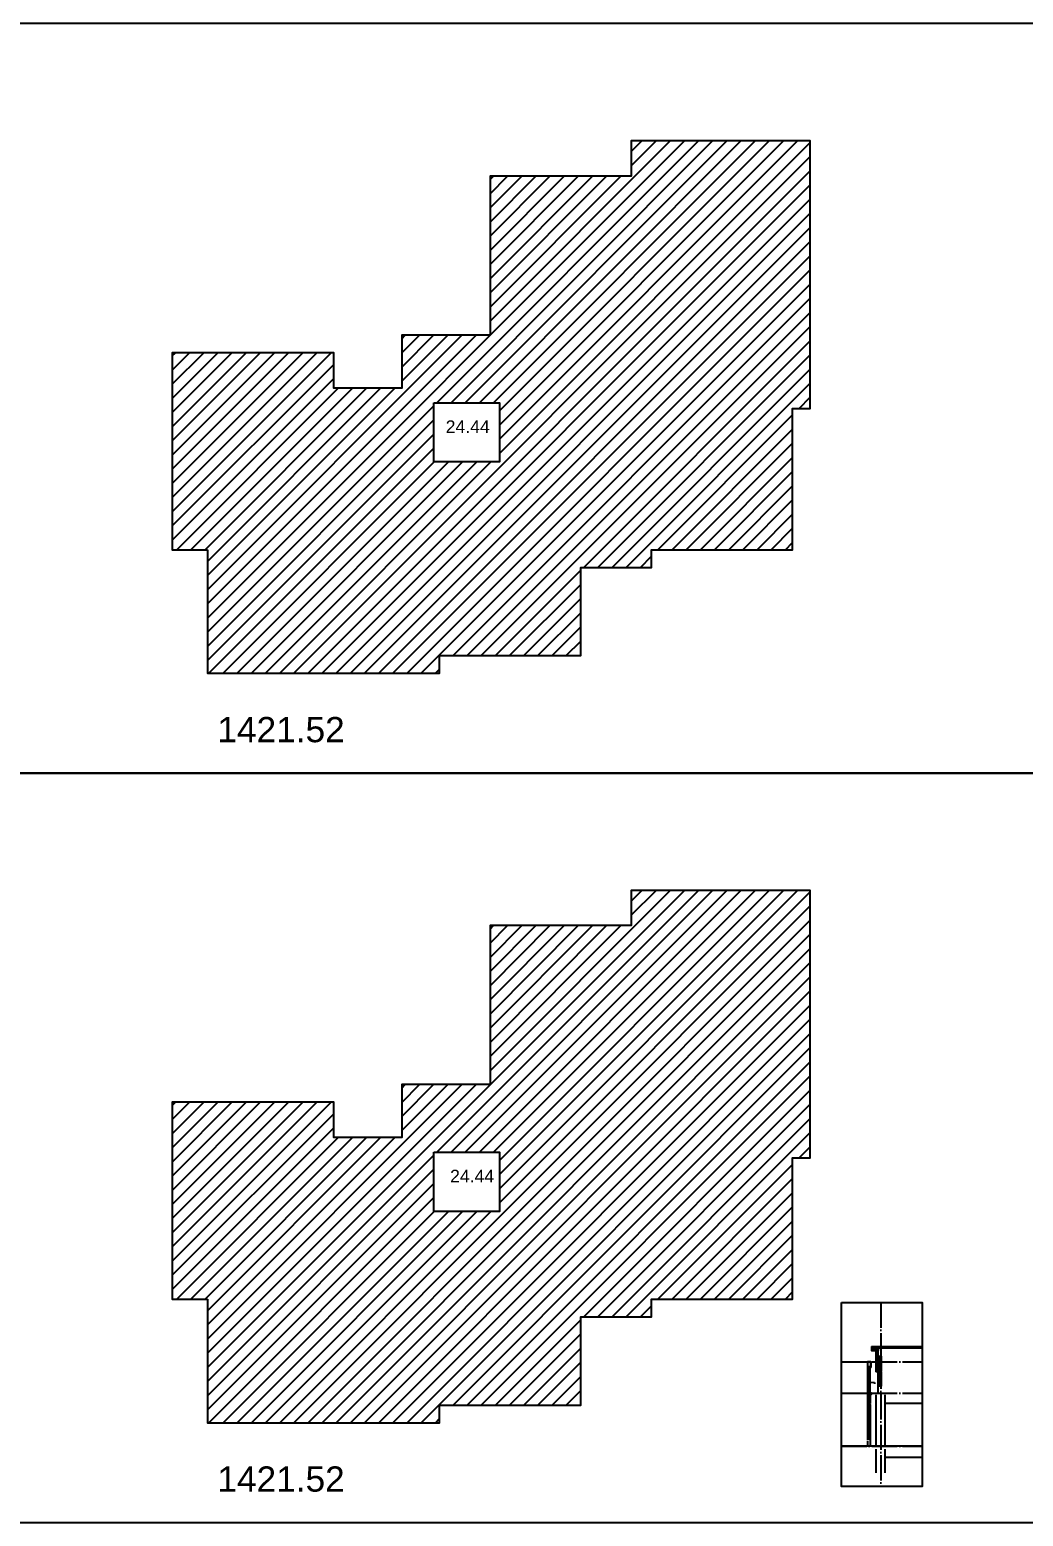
# Model space of a CAD drawing. Extents: x -292644 to 263613, y -713695 to 491457.
# Drawn here: x -99013 to -20198, y 46989 to 164811 of the extents above; entities that cross this region are included whole.
import ezdxf

# ---------------------------------------------------------------- set-up
doc = ezdxf.new("R2010")
doc.units = 0
doc.header["$LTSCALE"] = 1000
doc.header["$MEASUREMENT"] = 0
for name, pattern in [('X-104 8#10#平面_t3$0$104-1112 结构$0$$AUDIT_BAD_LTYPE1', [0]), ('X-104 8#10#平面_t3$0$104-6 轴网$0$DOTE', [2.42, 2, -0.2, 0.02, -0.2]), ('X-104 8#10#平面_t3$0$109-34 轴网$0$L1$0$$AUDIT_BAD_LTYPE1', [0])]:
    doc.linetypes.add(name, pattern=pattern)
doc.layers.get('0').update_dxf_attribs({"linetype": 'CONTINUOUS'})
doc.layers.add('X-104 8#10#平面_t3$0$04-不打印_辅助线', color=165, linetype='CONTINUOUS', plot=False)
for name, color, linetype in [('X-104 8#10#平面_t3$0$104-6 轴网$0$A_AXIS-轴线', 36, 'X-104 8#10#平面_t3$0$104-6 轴网$0$DOTE'), ('X-104 8#10#平面_t3$0$A-C_窗', 140, 'CONTINUOUS'), ('X-104 8#10#平面_t3$0$A-D_龙骨', 152, 'CONTINUOUS'), ('X-104 8#10#平面_t3$0$A-TECH_结构', 21, 'CONTINUOUS'), ('X-104 8#10#平面_t3$0$A-金属背板', 30, 'CONTINUOUS'), ('X-104 8#10#平面_t3$0$D_铝板', 181, 'CONTINUOUS'), ('X-104 8#10#平面_t3$0$EH_石材', 116, 'CONTINUOUS')]:
    doc.layers.add(name, color=color, linetype=linetype)
doc.styles.add('X-104 8#10#平面_t3$0$Arial', font='arial.ttf', dxfattribs={"width": 0.75, "height": 2.5})

# ---------------------------------------------------------------- blocks, each defined once
blk = doc.blocks.new('X-104 8#10#平面_t3$0$kyuhtr')
at = {"const_width": 20}
blk.add_lwpolyline([(50, 0), (0, 0)], dxfattribs=at)
blk.add_lwpolyline([(50, -30), (200, -30), (200, 30), (50, 30)], close=True)
blk = doc.blocks.new('X-104 8#10#平面_t3')
at = {"layer": 'X-104 8#10#平面_t3$0$04-不打印_辅助线'}
h = blk.add_hatch(dxfattribs=at)
h.set_pattern_fill('ANSI31', color=256, scale=500)
h.set_pattern_definition([(45, (0, 59400), (-561.266, 561.266), [])])
h.paths.add_polyline_path([(-37100, 156000), (-51300, 156000), (-51300, 153200), (-62500, 153200), (-62500, 140600), (-69500, 140600), (-69500, 136400), (-74900, 136400), (-74900, 139200), (-87700, 139200), (-87700, 123600), (-84900, 123600), (-84900, 113800), (-66500, 113800), (-66500, 115200), (-55300, 115200), (-55300, 122200), (-49700, 122200), (-49700, 123600), (-38500, 123600), (-38500, 134800), (-37100, 134800)])
h.paths.add_polyline_path([(-61750, 135250), (-61750, 130550), (-66950, 130550), (-66950, 135250)], flags=16)
h.paths.add_polyline_path([(-65922, 132578), (-61915, 132578), (-61915, 134109), (-65922, 134109)], flags=0)
h = blk.add_hatch(dxfattribs=at)
h.set_pattern_fill('ANSI31', color=256, scale=500)
h.set_pattern_definition([(45, (0, 0), (-561.266, 561.266), [])])
h.paths.add_polyline_path([(-62500, 81200), (-69500, 81200), (-69500, 77000), (-74900, 77000), (-74900, 79800), (-87700, 79800), (-87700, 64200), (-84900, 64200), (-84900, 54400), (-66500, 54400), (-66500, 55800), (-55300, 55800), (-55300, 62800), (-49700, 62800), (-49700, 64200), (-38500, 64200), (-38500, 75400), (-37100, 75400), (-37100, 96600), (-51300, 96600), (-51300, 93800), (-62500, 93800)])
h.paths.add_polyline_path([(-61750, 75850), (-61750, 71150), (-66950, 71150), (-66950, 75850)], flags=16)
h.paths.add_polyline_path([(-65917, 73199), (-61919, 73199), (-61919, 74705), (-65917, 74705)], flags=8)
at = {"color": 2}
for p, q in [((-31643, 58839), (-31443, 58839)), ((-28220, 52539), (-34621, 52539))]:
    blk.add_line(p, q, dxfattribs=at)
for points in [[(-34621, 63927), (-28220, 63927), (-28220, 49337), (-34621, 49337)], [(-31643, 58539), (-31443, 58539), (-31443, 59639), (-31643, 59639)], [(-31643, 57339), (-31443, 57339), (-31443, 58439), (-31643, 58439)], [(-32243, 56739), (-32343, 56739), (-32343, 56679), (-32243, 56679)]]:
    blk.add_lwpolyline(points, close=True, dxfattribs=at)
at = {"layer": 'X-104 8#10#平面_t3$0$04-不打印_辅助线'}
for points in [[(-102650, 105900), (-18550, 105900), (-18550, 165300), (-102650, 165300)], [(-102650, 46500), (-18550, 46500), (-18550, 105900), (-102650, 105900)]]:
    blk.add_lwpolyline(points, close=True, dxfattribs=at)
at = {"layer": 'X-104 8#10#平面_t3$0$04-不打印_辅助线', "color": 1}
for points in [[(-84900, 123600), (-84900, 113800), (-66500, 113800), (-66500, 115200), (-55300, 115200), (-55300, 122200), (-49700, 122200), (-49700, 123600), (-38500, 123600), (-38500, 134800), (-37100, 134800), (-37100, 156000), (-51300, 156000), (-51300, 153200), (-62500, 153200), (-62500, 140600), (-69500, 140600), (-69500, 136400), (-74900, 136400), (-74900, 139200), (-87700, 139200), (-87700, 123600)], [(-66950, 135250), (-61750, 135250), (-61750, 130550), (-66950, 130550)], [(-84900, 64200), (-84900, 54400), (-66500, 54400), (-66500, 55800), (-55300, 55800), (-55300, 62800), (-49700, 62800), (-49700, 64200), (-38500, 64200), (-38500, 75400), (-37100, 75400), (-37100, 96600), (-51300, 96600), (-51300, 93800), (-62500, 93800), (-62500, 81200), (-69500, 81200), (-69500, 77000), (-74900, 77000), (-74900, 79800), (-87700, 79800), (-87700, 64200)], [(-66950, 75850), (-61750, 75850), (-61750, 71150), (-66950, 71150)]]:
    blk.add_lwpolyline(points, close=True, dxfattribs=at)
at = {"layer": 'X-104 8#10#平面_t3$0$04-不打印_辅助线', "linetype": 'X-104 8#10#平面_t3$0$109-34 轴网$0$L1$0$$AUDIT_BAD_LTYPE1'}
for points in [[(-66950, 135250), (-61750, 135250), (-61750, 130550), (-66950, 130550)], [(-66950, 75850), (-61750, 75850), (-61750, 71150), (-66950, 71150)]]:
    blk.add_lwpolyline(points, close=True, dxfattribs=at)
at = {"layer": 'X-104 8#10#平面_t3$0$04-不打印_辅助线', "color": 5}
blk.add_lwpolyline([(-66950, 75850), (-61750, 75850), (-61750, 71150), (-66950, 71150)], close=True, dxfattribs=at)
at = {"layer": 'X-104 8#10#平面_t3$0$104-6 轴网$0$A_AXIS-轴线'}
blk.add_line((-31493, 63927), (-31493, 49337), dxfattribs=at)
for points in [[(-34621, 59239), (-28220, 59239)], [(-34621, 56739), (-28220, 56739)], [(-34621, 52539), (-28220, 52539)]]:
    blk.add_lwpolyline(points, dxfattribs=at)
at = {"layer": 'X-104 8#10#平面_t3$0$A-C_窗'}
for p, q in [((-32543, 58809), (-32543, 54639)), ((-32493, 58779), (-32493, 54639)), ((-32343, 56739), (-32343, 58779)), ((-32543, 56839), (-32543, 56839)), ((-32343, 56679), (-32343, 55939)), ((-32343, 55839), (-32343, 54639)), ((-32543, 54639), (-32543, 53039)), ((-32493, 54639), (-32493, 53039)), ((-32343, 54639), (-32343, 52539)), ((-32543, 52979), (-32543, 52539))]:
    blk.add_line(p, q, dxfattribs=at)
at = {"layer": 'X-104 8#10#平面_t3$0$A-TECH_结构'}
for p, q in [((-28220, 55939), (-31193, 55939)), ((-28220, 51639), (-31193, 51639))]:
    blk.add_line(p, q, dxfattribs=at)
at = {"layer": 'X-104 8#10#平面_t3$0$A-TECH_结构', "linetype": 'X-104 8#10#平面_t3$0$109-34 轴网$0$L1$0$$AUDIT_BAD_LTYPE1'}
for points in [[(-66950, 135250), (-61750, 135250), (-61750, 130550), (-66950, 130550)], [(-66950, 75850), (-61750, 75850), (-61750, 71150), (-66950, 71150)]]:
    blk.add_lwpolyline(points, close=True, dxfattribs=at)
at = {"layer": 'X-104 8#10#平面_t3$0$A-TECH_结构'}
for points in [[(-31893, 56619), (-31893, 54639)], [(-31193, 56619), (-31193, 54639)], [(-31893, 54639), (-31893, 52539)], [(-31193, 54639), (-31193, 52539)], [(-31893, 52319), (-31893, 50439)], [(-31193, 52319), (-31193, 50439)]]:
    blk.add_lwpolyline(points, dxfattribs=at)
at = {"layer": 'X-104 8#10#平面_t3$0$A-金属背板'}
for p, q in [((-32463, 56739), (-32463, 57579)), ((-32463, 55839), (-32463, 56679))]:
    blk.add_line(p, q, dxfattribs=at)
at = {"layer": 'X-104 8#10#平面_t3$0$D_铝板'}
blk.add_lwpolyline([(-32303, 59206), (-32303, 58809), (-32343, 58809), (-32343, 58789), (-32283, 58789), (-32283, 59225), (-32543, 59239), (-32543, 58809), (-32523, 58809), (-32523, 59218)], close=True, dxfattribs=at)
for points in [[(-32343, 57609), (-31995, 57579), (-31995, 57579)], [(-31995, 57579), (-31995, 57477)]]:
    blk.add_lwpolyline(points, dxfattribs=at)
at = {"layer": 'X-104 8#10#平面_t3$0$EH_石材', "linetype": 'X-104 8#10#平面_t3$0$104-1112 结构$0$$AUDIT_BAD_LTYPE1'}
for p, q in [((-32243, 60449), (-28220, 60449)), ((-32243, 60439), (-28220, 60439)), ((-32243, 60339), (-28220, 60339)), ((-31743, 60119), (-31743, 56739)), ((-31743, 58439), (-31743, 56739))]:
    blk.add_line(p, q, dxfattribs=at)
for points in [[(-32243, 60449), (-32243, 60119), (-31743, 60119)], [(-32243, 60339), (-32243, 60219), (-31643, 60219)], [(-31893, 60119), (-31893, 58439)], [(-31743, 58439), (-31893, 58439)]]:
    blk.add_lwpolyline(points, dxfattribs=at)
at = {"layer": 'X-104 8#10#平面_t3$0$A-D_龙骨'}
for p in [(-32543, 58809), (-32543, 57609), (-32543, 56709), (-32543, 55809)]:
    blk.add_blockref('X-104 8#10#平面_t3$0$kyuhtr', p, dxfattribs=at)
at = {"layer": 'X-104 8#10#平面_t3$0$04-不打印_辅助线', "color": 1, "style": 'X-104 8#10#平面_t3$0$Arial'}
for s, height, p in [('24.44', 1000, (-66017, 132850)), ('1421.52', 2000, (-84124, 108340)), ('24.44', 1000, (-65666, 73450)), ('1421.52', 2000, (-84124, 48940))]:
    blk.add_text(s, height=height, rotation=0, dxfattribs=at).set_placement(p)

msp = doc.modelspace()

# ---------------------------------------------------------------- block references
msp.add_blockref('X-104 8#10#平面_t3', (0, 0))

doc.saveas('drawing.dxf')
